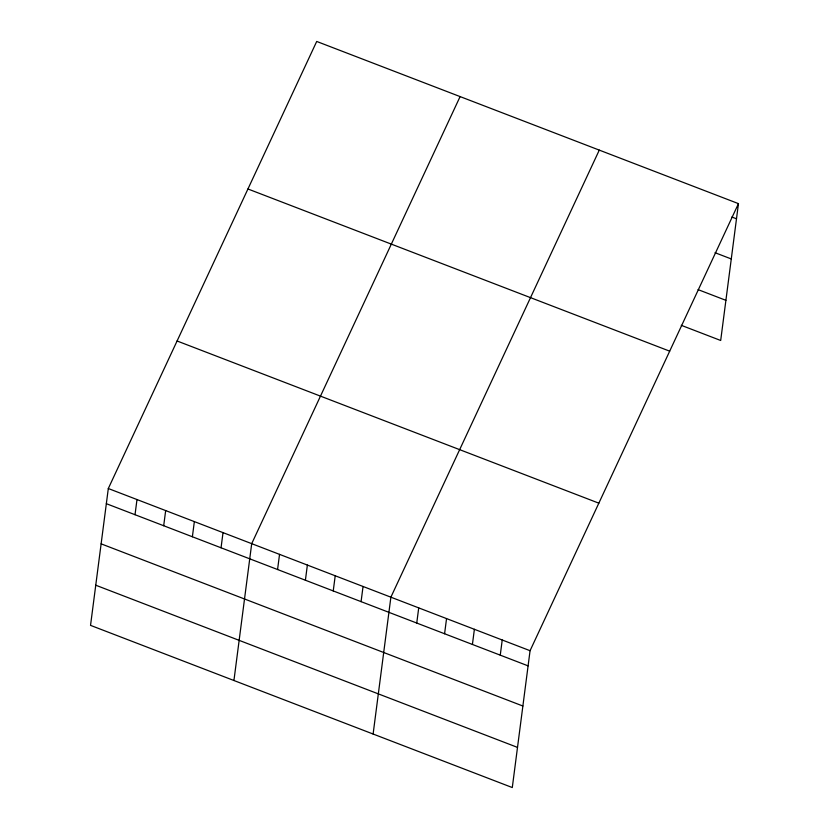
<?xml version="1.0" encoding="UTF-8"?>
<svg xmlns="http://www.w3.org/2000/svg" width="829" height="829" viewBox="0 0 829 829"><rect width="100%" height="100%" fill="white"/><g stroke="black" fill="none" stroke-linecap="round" stroke-linejoin="round"><path stroke-width="1.24" d="M108.309 488.519L90.537 625.367L512.291 787.55L530.063 650.703L738.463 203.633L316.709 41.45L108.309 488.519L530.063 650.703M135.023 514.716L136.992 499.545M163.696 525.741L165.665 510.581M192.38 536.767L194.349 521.607M221.053 547.803L223.022 532.632M233.933 680.505L251.705 543.658L460.105 96.589M277.57 569.533L279.539 554.363M305.404 580.238L307.372 565.067M333.237 590.942L335.217 575.772M361.081 601.647L363.05 586.476M373.112 734.028L390.884 597.181L599.284 150.111M416.749 623.056L418.718 607.885M444.582 633.76L446.551 618.589M472.416 644.454L474.385 629.294M500.26 655.159L502.229 639.998M738.463 203.633L720.691 340.481L681.262 325.32M731.852 217.011L736.494 218.794M715.044 252.71L731.282 258.949M698.07 289.622L725.903 300.326M247.944 188.981L669.687 351.164M177.085 340.988L598.839 503.172M106.34 503.68L528.094 665.863M101.128 543.845L522.871 706.018M95.749 585.212L517.503 747.395"/></g></svg>
